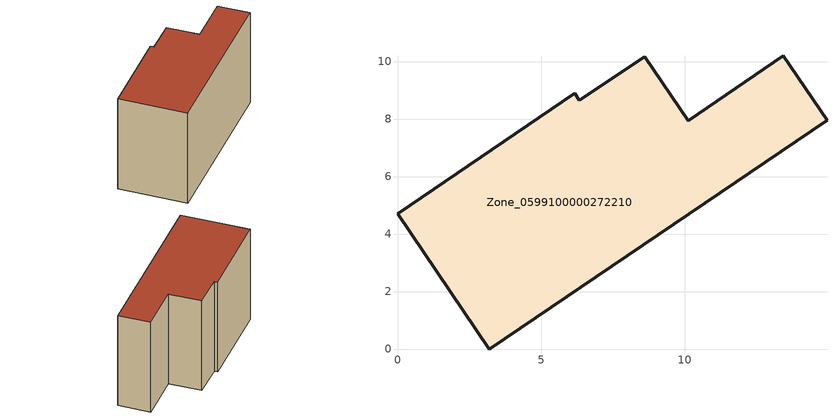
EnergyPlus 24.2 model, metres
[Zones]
Zone_0599100000272210
 floor ground (C_G): 0,4.7 6.17,8.9 6.33,8.66 8.6,10.17 10.12,7.94 13.42,10.19 14.94,7.96 3.19,0 z0
 wall outside (C_F): 6.17,8.9 0,4.7 3.19,0 14.94,7.96 13.42,10.19 10.12,7.94 8.6,10.17 6.33,8.66 6.17,8.9 z0:8.38
 roof outside (C_R): 8.6,10.17 6.33,8.66 6.17,8.9 0,4.7 3.19,0 14.94,7.96 13.42,10.19 10.12,7.94 z8.38
[BUILDING]
Pand.0599100000272210: North Axis=0; Terrain=City; Loads Convergence Tolerance Value=0.04; Temperature Convergence Tolerance Value=0.4; Solar Distribution=FullExterior; Maximum Number of Warmup Days=25; Minimum Number of Warmup Days=1
[Site:Location]
Rotterdam.The.Hague.AP_ZH_NLD Design_Conditions: Latitude=51.96; Longitude=4.45; Time Zone=1; Elevation=-4.5
[SITE:GROUNDTEMPERATURE:BUILDINGSURFACE]
18, 18, 18, 18, 18, 18, 18, 18, 18, 18, 18, 18
[MATERIAL] Thermal Absorptance=0.9; Solar Absorptance=0.7; Visible Absorptance=0.7
Name | Roughness | Thickness | Conductivity | Density | Specific Heat
G.TI.1975-1991 | MediumSmooth | 0.15 | 0.288461 | 540 | 1210
F.TI.1975-1991 | Rough | 0.3 | 0.230769 | 1920 | 840
R.TI.1975-1991 | MediumRough | 0.2 | 0.153846 | 1500 | 1000
[CONSTRUCTION]
C_G: G.TI.1975-1991
C_F: F.TI.1975-1991
C_R: R.TI.1975-1991
[ZONE]
Zone_0599100000272210: Type=1; Multiplier=1; Ceiling Height=Autocalculate; Volume=Autocalculate; Floor Area=autocalculate; Part of Total Floor Area=Yes
[ZONEINFILTRATION:DESIGNFLOWRATE]
Infil_Zone_0599100000272210: Zone or ZoneList or Space or SpaceList=Zone_0599100000272210; Schedule=AlwaysOn; Design Flow Rate Calculation Method=Flow/Area; Flow Rate per Floor Area=0.003; Constant Term Coefficient=1; Temperature Term Coefficient=0; Velocity Term Coefficient=0; Velocity Squared Term Coefficient=0
[HVACTEMPLATE:ZONE:IDEALLOADSAIRSYSTEM]
Zone_0599100000272210: Maximum Heating Supply Air Temperature=50; Minimum Cooling Supply Air Temperature=13; Maximum Heating Supply Air Humidity Ratio=0.0156; Minimum Cooling Supply Air Humidity Ratio=0.0077; Heating Limit=NoLimit; Cooling Limit=NoLimit; Dehumidification Control Type=ConstantSensibleHeatRatio; Cooling Sensible Heat Ratio=0.7; Dehumidification Setpoint=60; Humidification Control Type=None; Humidification Setpoint=30; Outdoor Air Method=None; Outdoor Air Flow Rate per Person=0.00944; Outdoor Air Flow Rate per Zone Floor Area=0; Outdoor Air Flow Rate per Zone=0; Demand Controlled Ventilation Type=None; Outdoor Air Economizer Type=NoEconomizer; Heat Recovery Type=None; Sensible Heat Recovery Effectiveness=0.7; Latent Heat Recovery Effectiveness=0.65
[ZONECONTROL:THERMOSTAT]
ThermostatControl_Zone_0599100000272210: Zone or ZoneList=Zone_0599100000272210; Control Type Schedule=DualSetpointControlType; Control 1=Thermostat_Zone_0599100000272210; Temperature Difference Between Cutout And Setpoint=0
[THERMOSTATSETPOINT:DUALSETPOINT]
Thermostat_Zone_0599100000272210: Heating Setpoint Temperature Schedule=HeatingSetpoint_Zone_0599100000272210; Cooling Setpoint Temperature Schedule=CoolingSetpoint_Zone_0599100000272210
[SCHEDULE:COMPACT]
HeatingSetpoint_Zone_0599100000272210: Through: 12/31, For: AllDays, Until: 24:00, 21
CoolingSetpoint_Zone_0599100000272210: Through: 12/31, For: AllDays, Until: 24:00, 24
DualSetpointControlType: Through: 12/31, For: AllDays, Until: 24:00, 4
AlwaysOn: Through: 12/31, For: AllDays, Until: 24:00, 1
